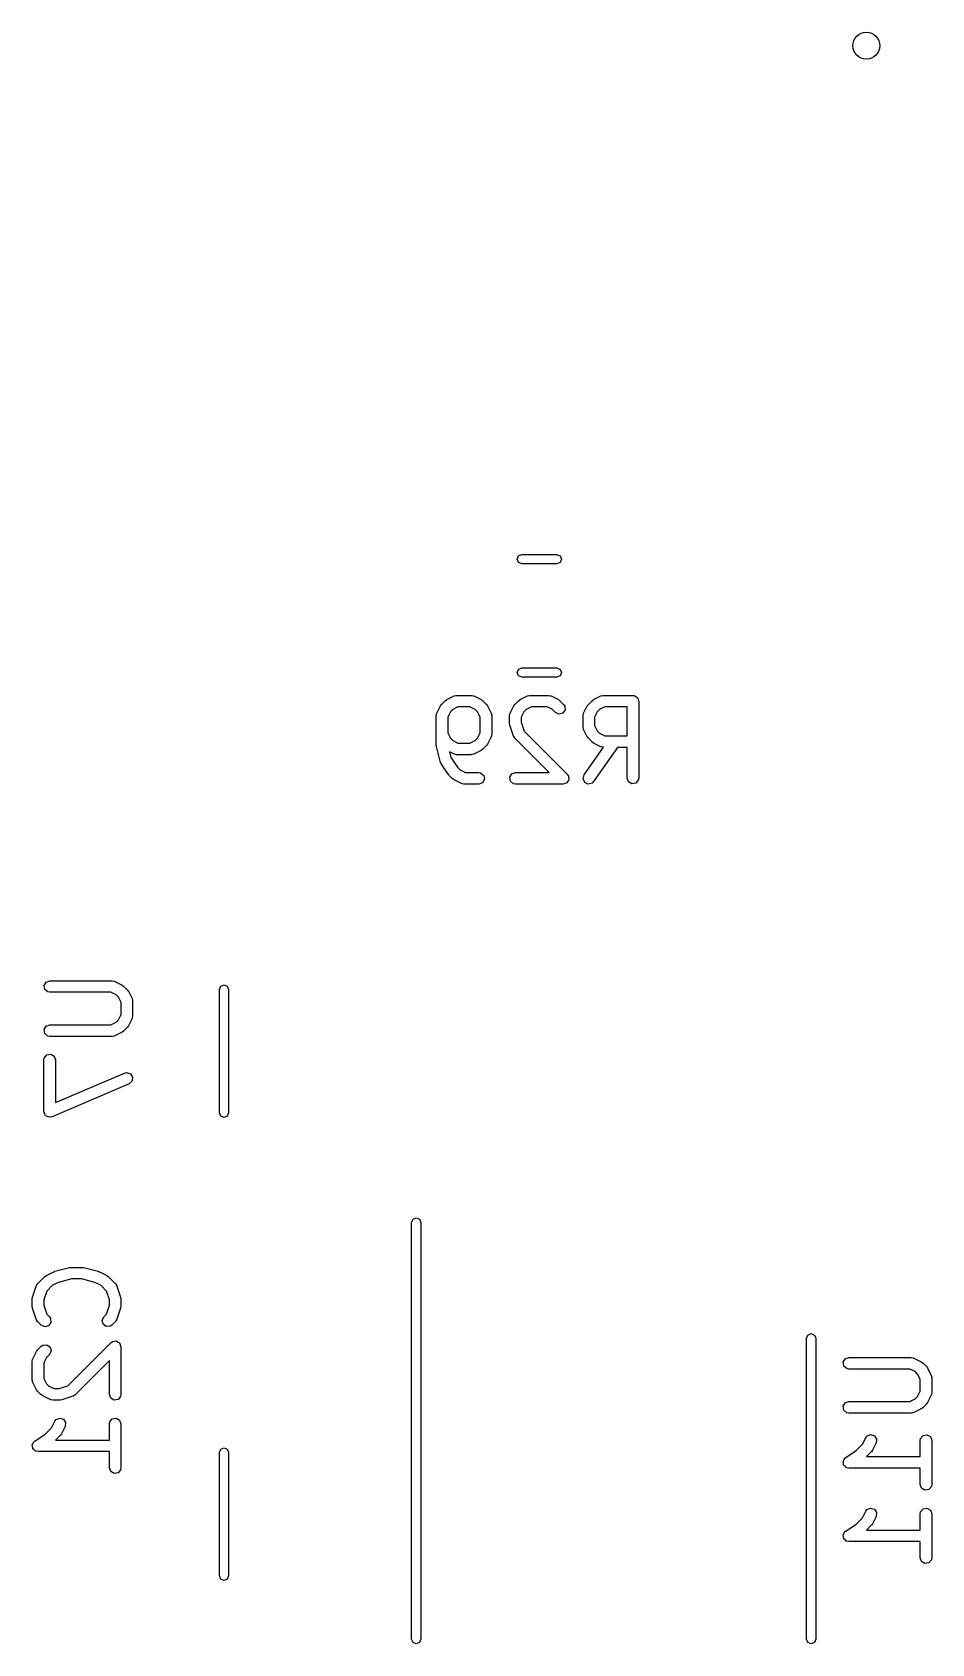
# Model space of a CAD drawing. Extents: x 0.27 to 2.83, y 0.32 to 2.19.
# Drawn here: x 2.374 to 2.833, y 1.184 to 2.007 of the extents above; entities that cross this region are included whole.
import ezdxf

# ---------------------------------------------------------------- set-up
doc = ezdxf.new("R2010")
doc.units = 0
doc.header["$MEASUREMENT"] = 0
doc.layers.add('BLACK', color=7, linetype='CONTINUOUS')

msp = doc.modelspace()

# ---------------------------------------------------------------- linework, layer by layer
at = {"layer": 'BLACK', "linetype": 'CONTINUOUS'}
for p, q in [((2.6217, 1.73794), (2.62239, 1.73961)), ((2.62239, 1.73627), (2.6217, 1.73794)), ((2.62239, 1.73961), (2.62406, 1.7403)), ((2.62406, 1.73557), (2.62239, 1.73627)), ((2.62406, 1.7403), (2.64194, 1.7403)), ((2.64194, 1.73557), (2.62406, 1.73557)), ((2.64194, 1.7403), (2.64361, 1.73961)), ((2.64361, 1.73627), (2.64194, 1.73557)), ((2.64361, 1.73961), (2.6443, 1.73794)), ((2.6443, 1.73794), (2.64361, 1.73627)), ((2.6217, 1.68006), (2.62239, 1.68173)), ((2.62239, 1.67839), (2.6217, 1.68006)), ((2.62239, 1.68173), (2.62406, 1.68243)), ((2.62406, 1.6777), (2.62239, 1.67839)), ((2.62406, 1.68243), (2.64194, 1.68243)), ((2.64194, 1.68243), (2.64361, 1.68173)), ((2.64361, 1.67839), (2.64194, 1.6777)), ((2.64361, 1.68173), (2.6443, 1.68006)), ((2.6443, 1.68006), (2.64361, 1.67839)), ((2.64194, 1.6777), (2.62406, 1.6777)), ((2.58068, 1.65932), (2.58255, 1.66307)), ((2.58255, 1.66307), (2.58308, 1.66378)), ((2.58308, 1.66378), (2.58311, 1.66384)), ((2.58311, 1.66384), (2.58498, 1.66572)), ((2.58498, 1.66572), (2.5857, 1.66622)), ((2.5857, 1.66622), (2.58575, 1.66627)), ((2.58575, 1.66627), (2.5895, 1.66814)), ((2.59151, 1.66255), (2.58882, 1.6612)), ((2.5895, 1.66814), (2.59048, 1.66844)), ((2.59048, 1.66844), (2.59065, 1.6684)), ((2.59065, 1.6684), (2.59082, 1.66846)), ((2.59082, 1.66846), (2.59832, 1.66846)), ((2.59762, 1.66255), (2.59151, 1.66255)), ((2.60032, 1.6612), (2.59762, 1.66255)), ((2.59832, 1.66846), (2.59933, 1.66828)), ((2.59933, 1.66828), (2.59946, 1.66816)), ((2.59946, 1.66816), (2.59964, 1.66814)), ((2.59964, 1.66814), (2.60339, 1.66627)), ((2.60339, 1.66627), (2.6041, 1.66574)), ((2.6041, 1.66574), (2.60415, 1.66572)), ((2.60415, 1.66572), (2.60603, 1.66384)), ((2.60603, 1.66384), (2.60654, 1.66312)), ((2.60654, 1.66312), (2.60658, 1.66307)), ((2.60658, 1.66307), (2.60846, 1.65932)), ((2.61817, 1.65932), (2.62005, 1.66307)), ((2.62005, 1.66307), (2.62057, 1.66378)), ((2.62057, 1.66378), (2.6206, 1.66384)), ((2.6206, 1.66384), (2.62248, 1.66572)), ((2.62248, 1.66572), (2.6232, 1.66622)), ((2.6232, 1.66622), (2.62324, 1.66627)), ((2.62324, 1.66627), (2.62699, 1.66814)), ((2.62901, 1.66255), (2.62631, 1.6612)), ((2.62699, 1.66814), (2.62798, 1.66844)), ((2.62798, 1.66844), (2.62815, 1.6684)), ((2.62815, 1.6684), (2.62831, 1.66846)), ((2.62831, 1.66846), (2.63769, 1.66846)), ((2.63699, 1.66255), (2.62901, 1.66255)), ((2.63969, 1.6612), (2.63699, 1.66255)), ((2.63769, 1.66846), (2.6387, 1.66828)), ((2.6387, 1.66828), (2.63883, 1.66816)), ((2.63883, 1.66816), (2.63901, 1.66814)), ((2.63901, 1.66814), (2.64276, 1.66627)), ((2.64276, 1.66627), (2.64347, 1.66574)), ((2.64347, 1.66574), (2.64352, 1.66572)), ((2.64352, 1.66572), (2.6454, 1.66384)), ((2.6454, 1.66384), (2.64599, 1.663)), ((2.64599, 1.663), (2.64616, 1.66099)), ((2.65567, 1.65932), (2.65754, 1.66307)), ((2.65754, 1.66307), (2.65807, 1.66378)), ((2.65807, 1.66378), (2.6581, 1.66384)), ((2.6581, 1.66384), (2.65997, 1.66572)), ((2.65997, 1.66572), (2.66069, 1.66622)), ((2.66069, 1.66622), (2.66074, 1.66627)), ((2.66074, 1.66627), (2.66449, 1.66814)), ((2.66651, 1.66255), (2.66381, 1.6612)), ((2.66449, 1.66814), (2.66547, 1.66844)), ((2.66547, 1.66844), (2.66564, 1.6684)), ((2.66564, 1.6684), (2.66581, 1.66846)), ((2.66581, 1.66846), (2.68081, 1.66846)), ((2.67785, 1.66255), (2.66651, 1.66255)), ((2.67785, 1.64783), (2.67785, 1.66255)), ((2.68081, 1.66846), (2.68119, 1.66839)), ((2.68119, 1.66839), (2.68132, 1.66841)), ((2.68132, 1.66841), (2.68143, 1.66835)), ((2.68143, 1.66835), (2.68182, 1.66828)), ((2.68182, 1.66828), (2.6824, 1.66778)), ((2.6824, 1.66778), (2.68307, 1.6674)), ((2.68307, 1.6674), (2.68316, 1.66715)), ((2.68316, 1.66715), (2.68336, 1.66698)), ((2.68336, 1.66698), (2.6835, 1.66622)), ((2.6835, 1.66622), (2.68376, 1.6655)), ((2.68376, 1.6655), (2.68376, 1.62613)), ((2.58037, 1.658), (2.58054, 1.65901)), ((2.58037, 1.64301), (2.58037, 1.658)), ((2.58054, 1.65901), (2.58066, 1.65915)), ((2.58066, 1.65915), (2.58068, 1.65932)), ((2.58762, 1.66), (2.58627, 1.65731)), ((2.58627, 1.65731), (2.58627, 1.64933)), ((2.58882, 1.6612), (2.58762, 1.66)), ((2.60151, 1.66), (2.60032, 1.6612)), ((2.60286, 1.65731), (2.60151, 1.66)), ((2.60286, 1.64933), (2.60286, 1.65731)), ((2.60846, 1.65932), (2.60875, 1.65834)), ((2.60875, 1.65834), (2.60871, 1.65817)), ((2.60871, 1.65817), (2.60877, 1.658)), ((2.60877, 1.658), (2.60877, 1.64863)), ((2.61786, 1.658), (2.61804, 1.65901)), ((2.61786, 1.65425), (2.61786, 1.658)), ((2.61788, 1.65419), (2.61786, 1.65425)), ((2.61801, 1.65332), (2.61788, 1.65419)), ((2.61989, 1.6477), (2.61801, 1.65332)), ((2.61804, 1.65901), (2.61815, 1.65915)), ((2.61815, 1.65915), (2.61817, 1.65932)), ((2.62512, 1.66), (2.62377, 1.65731)), ((2.62377, 1.65731), (2.62377, 1.65473)), ((2.62377, 1.65473), (2.62527, 1.65023)), ((2.62631, 1.6612), (2.62512, 1.66)), ((2.64122, 1.65967), (2.63969, 1.6612)), ((2.64305, 1.65881), (2.64122, 1.65967)), ((2.645, 1.65933), (2.64305, 1.65881)), ((2.64616, 1.66099), (2.645, 1.65933)), ((2.65536, 1.658), (2.65553, 1.65901)), ((2.65536, 1.65238), (2.65536, 1.658)), ((2.65553, 1.65901), (2.65565, 1.65915)), ((2.65565, 1.65915), (2.65567, 1.65932)), ((2.66261, 1.66), (2.66126, 1.65731)), ((2.66126, 1.65731), (2.66126, 1.65308)), ((2.66381, 1.6612), (2.66261, 1.66)), ((2.58627, 1.64933), (2.58762, 1.64663)), ((2.58762, 1.64663), (2.58882, 1.64543)), ((2.58882, 1.64543), (2.59151, 1.64408)), ((2.59762, 1.64408), (2.60032, 1.64543)), ((2.60032, 1.64543), (2.60151, 1.64663)), ((2.60151, 1.64663), (2.60286, 1.64933)), ((2.60846, 1.64731), (2.60658, 1.64356)), ((2.60848, 1.64749), (2.60846, 1.64731)), ((2.60859, 1.64762), (2.60848, 1.64749)), ((2.60877, 1.64863), (2.60859, 1.64762)), ((2.62, 1.64756), (2.61989, 1.6477)), ((2.62001, 1.64738), (2.62, 1.64756)), ((2.6206, 1.64654), (2.62001, 1.64738)), ((2.63806, 1.62909), (2.6206, 1.64654)), ((2.62527, 1.65023), (2.64727, 1.62822)), ((2.65542, 1.65221), (2.65536, 1.65238)), ((2.65538, 1.65204), (2.65542, 1.65221)), ((2.65567, 1.65106), (2.65538, 1.65204)), ((2.65754, 1.64731), (2.65567, 1.65106)), ((2.65759, 1.64727), (2.65754, 1.64731)), ((2.6581, 1.64654), (2.65759, 1.64727)), ((2.65997, 1.64467), (2.6581, 1.64654)), ((2.66126, 1.65308), (2.66261, 1.65038)), ((2.66261, 1.65038), (2.66381, 1.64918)), ((2.66381, 1.64918), (2.66651, 1.64783)), ((2.66651, 1.64783), (2.67785, 1.64783)), ((2.58041, 1.64288), (2.58037, 1.64301)), ((2.58045, 1.64229), (2.58041, 1.64288)), ((2.58233, 1.63479), (2.58045, 1.64229)), ((2.5895, 1.63849), (2.5872, 1.63964)), ((2.5872, 1.63964), (2.58793, 1.63672)), ((2.58793, 1.63672), (2.59124, 1.63176)), ((2.58967, 1.63847), (2.5895, 1.63849)), ((2.58981, 1.63836), (2.58967, 1.63847)), ((2.59082, 1.63818), (2.58981, 1.63836)), ((2.59832, 1.63818), (2.59082, 1.63818)), ((2.59151, 1.64408), (2.59762, 1.64408)), ((2.59848, 1.63824), (2.59832, 1.63818)), ((2.59865, 1.6382), (2.59848, 1.63824)), ((2.59964, 1.63849), (2.59865, 1.6382)), ((2.60339, 1.64037), (2.59964, 1.63849)), ((2.60343, 1.64041), (2.60339, 1.64037)), ((2.60415, 1.64092), (2.60343, 1.64041)), ((2.60603, 1.64279), (2.60415, 1.64092)), ((2.60606, 1.64285), (2.60603, 1.64279)), ((2.60658, 1.64356), (2.60606, 1.64285)), ((2.65589, 1.62783), (2.66577, 1.64194)), ((2.66003, 1.64464), (2.65997, 1.64467)), ((2.66074, 1.64411), (2.66003, 1.64464)), ((2.67297, 1.64193), (2.66073, 1.62444)), ((2.66449, 1.64224), (2.66074, 1.64411)), ((2.66466, 1.64222), (2.66449, 1.64224)), ((2.6648, 1.64211), (2.66466, 1.64222)), ((2.66577, 1.64194), (2.6648, 1.64211)), ((2.67785, 1.64193), (2.67297, 1.64193)), ((2.67785, 1.62613), (2.67785, 1.64193)), ((2.58234, 1.63478), (2.58233, 1.63479)), ((2.58274, 1.63387), (2.58234, 1.63478)), ((2.58649, 1.62824), (2.58274, 1.63387)), ((2.59124, 1.63176), (2.59257, 1.63043)), ((2.59257, 1.63043), (2.59526, 1.62909)), ((2.59526, 1.62909), (2.60207, 1.62909)), ((2.60207, 1.62909), (2.60308, 1.62891)), ((2.60308, 1.62891), (2.60462, 1.62761)), ((2.61892, 1.6284), (2.62081, 1.62909)), ((2.62081, 1.62909), (2.63806, 1.62909)), ((2.5866, 1.62816), (2.58649, 1.62824)), ((2.58686, 1.62779), (2.5866, 1.62816)), ((2.58873, 1.62592), (2.58686, 1.62779)), ((2.58879, 1.62589), (2.58873, 1.62592)), ((2.5895, 1.62537), (2.58879, 1.62589)), ((2.59325, 1.62349), (2.5895, 1.62537)), ((2.59342, 1.62347), (2.59325, 1.62349)), ((2.59356, 1.62336), (2.59342, 1.62347)), ((2.59457, 1.62318), (2.59356, 1.62336)), ((2.60207, 1.62318), (2.59457, 1.62318)), ((2.60396, 1.62387), (2.60207, 1.62318)), ((2.60497, 1.62562), (2.60396, 1.62387)), ((2.60462, 1.62761), (2.60497, 1.62562)), ((2.61791, 1.62665), (2.61892, 1.6284)), ((2.61826, 1.62466), (2.61791, 1.62665)), ((2.6198, 1.62336), (2.61826, 1.62466)), ((2.62081, 1.62318), (2.6198, 1.62336)), ((2.64519, 1.62318), (2.62081, 1.62318)), ((2.64602, 1.62348), (2.64519, 1.62318)), ((2.64688, 1.62371), (2.64602, 1.62348)), ((2.64696, 1.62383), (2.64688, 1.62371)), ((2.64708, 1.62387), (2.64696, 1.62383)), ((2.64753, 1.62464), (2.64708, 1.62387)), ((2.64727, 1.62822), (2.64764, 1.62769)), ((2.64804, 1.62537), (2.64753, 1.62464)), ((2.64764, 1.62769), (2.64774, 1.62761)), ((2.64774, 1.62761), (2.64776, 1.62753)), ((2.64776, 1.62753), (2.64786, 1.62738)), ((2.64786, 1.62738), (2.64794, 1.6265)), ((2.64794, 1.6265), (2.64809, 1.62562)), ((2.64809, 1.62562), (2.64803, 1.6255)), ((2.64803, 1.6255), (2.64804, 1.62537)), ((2.65537, 1.62588), (2.65589, 1.62783)), ((2.65622, 1.62404), (2.65537, 1.62588)), ((2.65805, 1.62319), (2.65622, 1.62404)), ((2.66, 1.62371), (2.65805, 1.62319)), ((2.66073, 1.62444), (2.66, 1.62371)), ((2.67854, 1.62424), (2.67785, 1.62613)), ((2.68029, 1.62323), (2.67854, 1.62424)), ((2.68228, 1.62358), (2.68029, 1.62323)), ((2.68358, 1.62512), (2.68228, 1.62358)), ((2.68376, 1.62613), (2.68358, 1.62512)), ((2.38017, 1.52037), (2.38118, 1.52212)), ((2.38118, 1.52212), (2.38308, 1.52281)), ((2.38308, 1.52281), (2.41495, 1.52281)), ((2.41495, 1.52281), (2.41596, 1.52263)), ((2.41596, 1.52263), (2.4161, 1.52252)), ((2.4161, 1.52252), (2.41627, 1.5225)), ((2.41627, 1.5225), (2.42002, 1.52062)), ((2.38052, 1.51838), (2.38017, 1.52037)), ((2.38207, 1.51708), (2.38052, 1.51838)), ((2.38308, 1.5169), (2.38207, 1.51708)), ((2.41425, 1.5169), (2.38308, 1.5169)), ((2.41695, 1.51555), (2.41425, 1.5169)), ((2.41815, 1.51436), (2.41695, 1.51555)), ((2.4195, 1.51166), (2.41815, 1.51436)), ((2.42002, 1.52062), (2.42073, 1.52009)), ((2.42073, 1.52009), (2.42079, 1.52007)), ((2.42079, 1.52007), (2.42266, 1.51819)), ((2.42266, 1.51819), (2.42317, 1.51747)), ((2.42317, 1.51747), (2.42322, 1.51743)), ((2.42322, 1.51743), (2.42509, 1.51368)), ((2.42509, 1.51368), (2.42538, 1.51269)), ((2.46969, 1.51836), (2.47038, 1.52003)), ((2.46969, 1.45537), (2.46969, 1.51836)), ((2.47038, 1.52003), (2.47205, 1.52072)), ((2.47205, 1.52072), (2.47372, 1.52003)), ((2.47372, 1.52003), (2.47441, 1.51836)), ((2.47441, 1.51836), (2.47441, 1.45537)), ((2.41815, 1.50286), (2.4195, 1.50555)), ((2.4195, 1.50555), (2.4195, 1.51166)), ((2.42538, 1.51269), (2.42534, 1.51252)), ((2.42534, 1.51252), (2.4254, 1.51236)), ((2.4254, 1.51236), (2.4254, 1.50486)), ((2.38017, 1.49787), (2.38118, 1.49962)), ((2.38052, 1.49588), (2.38017, 1.49787)), ((2.38118, 1.49962), (2.38308, 1.50031)), ((2.38308, 1.50031), (2.41425, 1.50031)), ((2.41425, 1.50031), (2.41695, 1.50166)), ((2.41695, 1.50166), (2.41815, 1.50286)), ((2.42079, 1.49714), (2.42006, 1.49664)), ((2.42266, 1.49902), (2.42079, 1.49714)), ((2.42269, 1.49908), (2.42266, 1.49902)), ((2.42322, 1.49979), (2.42269, 1.49908)), ((2.42509, 1.50354), (2.42322, 1.49979)), ((2.42511, 1.50371), (2.42509, 1.50354)), ((2.42522, 1.50385), (2.42511, 1.50371)), ((2.4254, 1.50486), (2.42522, 1.50385)), ((2.38207, 1.49458), (2.38052, 1.49588)), ((2.38308, 1.4944), (2.38207, 1.49458)), ((2.41495, 1.4944), (2.38308, 1.4944)), ((2.41512, 1.49446), (2.41495, 1.4944)), ((2.41529, 1.49442), (2.41512, 1.49446)), ((2.41627, 1.49472), (2.41529, 1.49442)), ((2.42002, 1.49659), (2.41627, 1.49472)), ((2.42006, 1.49664), (2.42002, 1.49659)), ((2.38013, 1.48236), (2.3803, 1.48337)), ((2.38013, 1.45611), (2.38013, 1.48236)), ((2.3803, 1.48337), (2.3816, 1.48492)), ((2.3816, 1.48492), (2.38359, 1.48527)), ((2.38359, 1.48527), (2.38534, 1.48426)), ((2.38534, 1.48426), (2.38603, 1.48236)), ((2.38603, 1.48236), (2.38603, 1.46059)), ((2.38603, 1.46059), (2.42129, 1.4757)), ((2.42129, 1.4757), (2.42228, 1.47593)), ((2.42228, 1.47593), (2.42422, 1.47535)), ((2.42422, 1.47535), (2.42532, 1.47366)), ((2.42532, 1.47366), (2.42509, 1.47165)), ((2.42361, 1.47027), (2.38424, 1.4534)), ((2.42509, 1.47165), (2.42361, 1.47027)), ((2.38025, 1.45578), (2.38013, 1.45611)), ((2.3802, 1.45544), (2.38025, 1.45578)), ((2.38058, 1.45486), (2.3802, 1.45544)), ((2.38082, 1.45421), (2.38058, 1.45486)), ((2.38112, 1.45404), (2.38082, 1.45421)), ((2.38131, 1.45375), (2.38112, 1.45404)), ((2.38197, 1.45355), (2.38131, 1.45375)), ((2.38257, 1.4532), (2.38197, 1.45355)), ((2.38291, 1.45327), (2.38257, 1.4532)), ((2.38324, 1.45316), (2.38291, 1.45327)), ((2.38424, 1.4534), (2.38324, 1.45316)), ((2.47038, 1.4537), (2.46969, 1.45537)), ((2.47205, 1.45301), (2.47038, 1.4537)), ((2.47372, 1.4537), (2.47205, 1.45301)), ((2.47441, 1.45537), (2.47372, 1.4537)), ((2.56785, 1.39939), (2.56854, 1.40106)), ((2.56785, 1.26356), (2.56785, 1.39939)), ((2.56854, 1.40106), (2.57021, 1.40175)), ((2.57021, 1.40175), (2.57188, 1.40106)), ((2.57188, 1.40106), (2.57257, 1.39939)), ((2.57257, 1.39939), (2.57257, 1.26356)), ((2.38138, 1.37243), (2.38513, 1.37431)), ((2.38513, 1.37431), (2.38562, 1.37445)), ((2.38562, 1.37445), (2.38574, 1.37453)), ((2.38574, 1.37453), (2.39324, 1.3764)), ((2.39324, 1.3764), (2.39382, 1.37645)), ((2.39382, 1.37645), (2.39395, 1.37649)), ((2.39395, 1.37649), (2.39958, 1.37649)), ((2.39958, 1.37649), (2.40016, 1.37639)), ((2.40016, 1.37639), (2.40029, 1.3764)), ((2.40029, 1.3764), (2.40779, 1.37453)), ((2.40779, 1.37453), (2.40826, 1.37432)), ((2.40826, 1.37432), (2.4084, 1.37431)), ((2.4084, 1.37431), (2.41215, 1.37243)), ((2.37428, 1.36135), (2.37615, 1.36697)), ((2.37615, 1.36697), (2.37664, 1.36788)), ((2.37664, 1.36788), (2.37679, 1.36797)), ((2.37679, 1.36797), (2.37687, 1.36813)), ((2.37687, 1.36813), (2.38062, 1.37188)), ((2.38062, 1.37188), (2.38134, 1.37238)), ((2.38134, 1.37238), (2.38138, 1.37243)), ((2.38445, 1.36736), (2.38154, 1.36445)), ((2.38748, 1.36888), (2.38445, 1.36736)), ((2.39432, 1.37059), (2.38748, 1.36888)), ((2.39921, 1.37059), (2.39432, 1.37059)), ((2.40605, 1.36888), (2.39921, 1.37059)), ((2.40908, 1.36736), (2.40605, 1.36888)), ((2.41199, 1.36445), (2.40908, 1.36736)), ((2.41215, 1.37243), (2.41285, 1.37191)), ((2.41285, 1.37191), (2.41291, 1.37188)), ((2.41291, 1.37188), (2.41666, 1.36813)), ((2.41666, 1.36813), (2.41725, 1.36729)), ((2.41725, 1.36729), (2.41727, 1.36711)), ((2.41727, 1.36711), (2.41738, 1.36697)), ((2.41738, 1.36697), (2.41925, 1.36135)), ((2.37413, 1.36042), (2.37428, 1.36129)), ((2.37413, 1.35667), (2.37413, 1.36042)), ((2.37428, 1.36129), (2.37428, 1.36135)), ((2.38154, 1.36445), (2.38003, 1.35994)), ((2.38003, 1.35994), (2.38003, 1.35715)), ((2.38003, 1.35715), (2.38154, 1.35264)), ((2.4135, 1.35994), (2.41199, 1.36445)), ((2.41199, 1.35264), (2.4135, 1.35715)), ((2.4135, 1.35715), (2.4135, 1.35994)), ((2.41925, 1.36135), (2.41938, 1.36048)), ((2.41938, 1.36048), (2.4194, 1.36042)), ((2.4194, 1.36042), (2.4194, 1.35667)), ((2.37415, 1.35661), (2.37413, 1.35667)), ((2.37428, 1.35573), (2.37415, 1.35661)), ((2.37615, 1.35011), (2.37428, 1.35573)), ((2.37626, 1.34997), (2.37615, 1.35011)), ((2.37628, 1.34979), (2.37626, 1.34997)), ((2.37687, 1.34895), (2.37628, 1.34979)), ((2.37874, 1.34708), (2.37687, 1.34895)), ((2.38154, 1.35264), (2.38292, 1.35126)), ((2.38292, 1.35126), (2.38351, 1.35042)), ((2.38351, 1.35042), (2.38368, 1.3484)), ((2.40976, 1.34942), (2.41061, 1.35126)), ((2.41028, 1.34747), (2.40976, 1.34942)), ((2.41061, 1.35126), (2.41199, 1.35264)), ((2.41666, 1.34895), (2.41479, 1.34708)), ((2.41674, 1.34911), (2.41666, 1.34895)), ((2.41689, 1.34921), (2.41674, 1.34911)), ((2.41738, 1.35011), (2.41689, 1.34921)), ((2.41925, 1.35573), (2.41738, 1.35011)), ((2.4194, 1.35667), (2.41925, 1.3558)), ((2.41925, 1.3558), (2.41925, 1.35573)), ((2.38057, 1.34623), (2.37874, 1.34708)), ((2.38252, 1.34675), (2.38057, 1.34623)), ((2.38368, 1.3484), (2.38252, 1.34675)), ((2.41194, 1.34632), (2.41028, 1.34747)), ((2.41395, 1.34649), (2.41194, 1.34632)), ((2.41479, 1.34708), (2.41395, 1.34649)), ((2.76943, 1.34033), (2.77012, 1.342)), ((2.77012, 1.342), (2.77179, 1.34269)), ((2.77179, 1.34269), (2.77346, 1.342)), ((2.77346, 1.342), (2.77415, 1.34033)), ((2.37444, 1.32987), (2.37631, 1.33362)), ((2.37631, 1.33362), (2.37684, 1.33432)), ((2.37684, 1.33432), (2.37687, 1.33438)), ((2.37687, 1.33438), (2.37874, 1.33626)), ((2.37874, 1.33626), (2.37958, 1.33685)), ((2.37958, 1.33685), (2.38159, 1.33702)), ((2.38159, 1.33702), (2.38325, 1.33586)), ((2.38377, 1.33391), (2.38292, 1.33208)), ((2.38325, 1.33586), (2.38377, 1.33391)), ((2.39236, 1.31613), (2.41436, 1.33813)), ((2.41436, 1.33813), (2.41489, 1.3385)), ((2.41489, 1.3385), (2.41497, 1.3386)), ((2.41497, 1.3386), (2.41505, 1.33862)), ((2.41505, 1.33862), (2.4152, 1.33872)), ((2.4152, 1.33872), (2.41609, 1.3388)), ((2.41609, 1.3388), (2.41696, 1.33895)), ((2.41696, 1.33895), (2.41708, 1.33888)), ((2.41708, 1.33888), (2.41721, 1.3389)), ((2.41721, 1.3389), (2.41794, 1.33839)), ((2.41794, 1.33839), (2.41871, 1.33794)), ((2.41871, 1.33794), (2.41876, 1.33782)), ((2.41876, 1.33782), (2.41887, 1.33774)), ((2.41887, 1.33774), (2.4191, 1.33688)), ((2.4191, 1.33688), (2.4194, 1.33604)), ((2.4194, 1.33604), (2.4194, 1.31167)), ((2.76943, 1.26356), (2.76943, 1.34033)), ((2.77415, 1.34033), (2.77415, 1.26356)), ((2.37413, 1.32855), (2.3743, 1.32956)), ((2.37413, 1.31917), (2.37413, 1.32855)), ((2.3743, 1.32956), (2.37442, 1.32969)), ((2.37442, 1.32969), (2.37444, 1.32987)), ((2.38138, 1.33055), (2.38003, 1.32785)), ((2.38003, 1.32785), (2.38003, 1.31987)), ((2.38292, 1.33208), (2.38138, 1.33055)), ((2.4135, 1.32892), (2.39604, 1.31146)), ((2.4135, 1.31167), (2.4135, 1.32892)), ((2.78817, 1.32811), (2.78918, 1.32986)), ((2.78852, 1.32613), (2.78817, 1.32811)), ((2.79007, 1.32483), (2.78852, 1.32613)), ((2.78918, 1.32986), (2.79108, 1.33055)), ((2.79108, 1.32465), (2.79007, 1.32483)), ((2.79108, 1.33055), (2.82295, 1.33055)), ((2.82225, 1.32465), (2.79108, 1.32465)), ((2.82495, 1.3233), (2.82225, 1.32465)), ((2.82295, 1.33055), (2.82396, 1.33038)), ((2.82396, 1.33038), (2.8241, 1.33026)), ((2.8241, 1.33026), (2.82427, 1.33024)), ((2.82427, 1.33024), (2.82802, 1.32837)), ((2.82802, 1.32837), (2.82873, 1.32784)), ((2.82873, 1.32784), (2.82879, 1.32782)), ((2.82879, 1.32782), (2.83066, 1.32594)), ((2.83066, 1.32594), (2.83117, 1.32522)), ((2.83117, 1.32522), (2.83122, 1.32517)), ((2.83122, 1.32517), (2.83309, 1.32142)), ((2.37419, 1.31901), (2.37413, 1.31917)), ((2.37415, 1.31883), (2.37419, 1.31901)), ((2.37444, 1.31785), (2.37415, 1.31883)), ((2.37631, 1.3141), (2.37444, 1.31785)), ((2.38003, 1.31987), (2.38138, 1.31717)), ((2.38138, 1.31717), (2.38258, 1.31597)), ((2.38258, 1.31597), (2.38528, 1.31463)), ((2.38785, 1.31463), (2.39236, 1.31613)), ((2.82615, 1.3221), (2.82495, 1.3233)), ((2.8275, 1.31941), (2.82615, 1.3221)), ((2.8275, 1.3133), (2.8275, 1.31941)), ((2.83309, 1.32142), (2.83338, 1.32044)), ((2.83338, 1.32044), (2.83334, 1.32027)), ((2.83334, 1.32027), (2.8334, 1.3201)), ((2.8334, 1.3201), (2.8334, 1.3126)), ((2.37636, 1.31406), (2.37631, 1.3141)), ((2.37687, 1.31333), (2.37636, 1.31406)), ((2.37874, 1.31146), (2.37687, 1.31333)), ((2.3788, 1.31143), (2.37874, 1.31146)), ((2.37951, 1.31091), (2.3788, 1.31143)), ((2.38326, 1.30903), (2.37951, 1.31091)), ((2.38343, 1.30901), (2.38326, 1.30903)), ((2.38357, 1.3089), (2.38343, 1.30901)), ((2.38458, 1.30872), (2.38357, 1.3089)), ((2.38833, 1.30872), (2.38458, 1.30872)), ((2.38528, 1.31463), (2.38785, 1.31463)), ((2.38839, 1.30874), (2.38833, 1.30872)), ((2.38926, 1.30887), (2.38839, 1.30874)), ((2.39489, 1.31075), (2.38926, 1.30887)), ((2.39502, 1.31086), (2.39489, 1.31075)), ((2.3952, 1.31087), (2.39502, 1.31086)), ((2.39604, 1.31146), (2.3952, 1.31087)), ((2.41419, 1.30977), (2.4135, 1.31167)), ((2.41594, 1.30876), (2.41419, 1.30977)), ((2.41793, 1.30912), (2.41594, 1.30876)), ((2.41922, 1.31066), (2.41793, 1.30912)), ((2.4194, 1.31167), (2.41922, 1.31066)), ((2.78918, 1.30737), (2.79108, 1.30806)), ((2.79108, 1.30806), (2.82225, 1.30806)), ((2.82225, 1.30806), (2.82495, 1.30941)), ((2.82495, 1.30941), (2.82615, 1.3106)), ((2.82615, 1.3106), (2.8275, 1.3133)), ((2.83309, 1.31128), (2.83122, 1.30753)), ((2.83311, 1.31146), (2.83309, 1.31128)), ((2.83322, 1.31159), (2.83311, 1.31146)), ((2.8334, 1.3126), (2.83322, 1.31159)), ((2.3863, 1.29882), (2.38815, 1.29962)), ((2.38815, 1.29962), (2.39009, 1.29905)), ((2.41497, 1.29923), (2.41696, 1.29958)), ((2.41696, 1.29958), (2.41871, 1.29857)), ((2.78817, 1.30562), (2.78918, 1.30737)), ((2.78852, 1.30363), (2.78817, 1.30562)), ((2.79007, 1.30233), (2.78852, 1.30363)), ((2.79108, 1.30215), (2.79007, 1.30233)), ((2.82295, 1.30215), (2.79108, 1.30215)), ((2.82312, 1.30221), (2.82295, 1.30215)), ((2.82329, 1.30217), (2.82312, 1.30221)), ((2.82427, 1.30246), (2.82329, 1.30217)), ((2.82802, 1.30434), (2.82427, 1.30246)), ((2.82806, 1.30439), (2.82802, 1.30434)), ((2.82879, 1.30489), (2.82806, 1.30439)), ((2.83066, 1.30677), (2.82879, 1.30489)), ((2.83069, 1.30682), (2.83066, 1.30677)), ((2.83122, 1.30753), (2.83069, 1.30682)), ((2.37544, 1.28788), (2.38082, 1.29147)), ((2.38082, 1.29147), (2.38403, 1.29467)), ((2.38403, 1.29467), (2.38569, 1.29799)), ((2.38569, 1.29799), (2.3863, 1.29882)), ((2.38909, 1.2916), (2.38857, 1.2909)), ((2.39097, 1.29535), (2.38909, 1.2916)), ((2.39009, 1.29905), (2.3912, 1.29736)), ((2.3912, 1.29736), (2.39097, 1.29535)), ((2.4135, 1.29667), (2.41367, 1.29768)), ((2.4135, 1.28838), (2.4135, 1.29667)), ((2.41367, 1.29768), (2.41497, 1.29923)), ((2.41871, 1.29857), (2.4194, 1.29667)), ((2.4194, 1.29667), (2.4194, 1.27418)), ((2.37417, 1.28594), (2.37426, 1.28609)), ((2.37432, 1.28509), (2.37417, 1.28594)), ((2.37425, 1.28625), (2.37475, 1.28695)), ((2.37426, 1.28609), (2.37425, 1.28625)), ((2.37438, 1.28424), (2.37432, 1.28509)), ((2.37449, 1.28412), (2.37438, 1.28424)), ((2.37452, 1.28395), (2.37449, 1.28412)), ((2.37518, 1.2834), (2.37452, 1.28395)), ((2.37475, 1.28695), (2.37518, 1.28769)), ((2.37518, 1.28769), (2.37534, 1.28775)), ((2.37577, 1.28278), (2.37518, 1.2834)), ((2.37534, 1.28775), (2.37544, 1.28788)), ((2.38854, 1.29084), (2.38608, 1.28838)), ((2.38608, 1.28838), (2.4135, 1.28838)), ((2.38857, 1.2909), (2.38854, 1.29084)), ((2.46969, 1.28214), (2.47038, 1.28381)), ((2.47038, 1.28381), (2.47205, 1.2845)), ((2.47205, 1.2845), (2.47372, 1.28381)), ((2.47372, 1.28381), (2.47441, 1.28214)), ((2.79482, 1.28303), (2.79803, 1.28623)), ((2.79803, 1.28623), (2.79969, 1.28955)), ((2.79969, 1.28955), (2.8003, 1.29038)), ((2.8003, 1.29038), (2.80215, 1.29118)), ((2.80215, 1.29118), (2.80409, 1.2906)), ((2.80309, 1.28316), (2.80257, 1.28245)), ((2.80497, 1.28691), (2.80309, 1.28316)), ((2.80409, 1.2906), (2.8052, 1.28892)), ((2.8052, 1.28892), (2.80497, 1.28691)), ((2.8275, 1.28823), (2.82767, 1.28924)), ((2.8275, 1.27994), (2.8275, 1.28823)), ((2.82767, 1.28924), (2.82897, 1.29079)), ((2.82897, 1.29079), (2.83096, 1.29114)), ((2.83096, 1.29114), (2.83271, 1.29013)), ((2.83271, 1.29013), (2.8334, 1.28823)), ((2.8334, 1.28823), (2.8334, 1.26573)), ((2.37594, 1.28276), (2.37577, 1.28278)), ((2.37607, 1.28265), (2.37594, 1.28276)), ((2.37708, 1.28247), (2.37607, 1.28265)), ((2.4135, 1.28247), (2.37708, 1.28247)), ((2.4135, 1.27418), (2.4135, 1.28247)), ((2.46969, 1.21915), (2.46969, 1.28214)), ((2.47441, 1.28214), (2.47441, 1.21915)), ((2.78817, 1.2775), (2.78826, 1.27764)), ((2.78832, 1.27665), (2.78817, 1.2775)), ((2.78825, 1.27781), (2.78875, 1.2785)), ((2.78826, 1.27764), (2.78825, 1.27781)), ((2.78838, 1.2758), (2.78832, 1.27665)), ((2.78849, 1.27567), (2.78838, 1.2758)), ((2.78852, 1.27551), (2.78849, 1.27567)), ((2.78918, 1.27496), (2.78852, 1.27551)), ((2.78875, 1.2785), (2.78918, 1.27925)), ((2.78918, 1.27925), (2.78934, 1.2793)), ((2.78977, 1.27434), (2.78918, 1.27496)), ((2.78934, 1.2793), (2.78944, 1.27944)), ((2.78944, 1.27944), (2.79482, 1.28303)), ((2.80254, 1.28239), (2.80008, 1.27994)), ((2.80008, 1.27994), (2.8275, 1.27994)), ((2.80257, 1.28245), (2.80254, 1.28239)), ((2.41419, 1.27228), (2.4135, 1.27418)), ((2.41594, 1.27127), (2.41419, 1.27228)), ((2.41793, 1.27162), (2.41594, 1.27127)), ((2.41922, 1.27317), (2.41793, 1.27162)), ((2.4194, 1.27418), (2.41922, 1.27317)), ((2.78994, 1.27432), (2.78977, 1.27434)), ((2.79007, 1.27421), (2.78994, 1.27432)), ((2.79108, 1.27403), (2.79007, 1.27421)), ((2.8275, 1.27403), (2.79108, 1.27403)), ((2.8275, 1.26573), (2.8275, 1.27403)), ((2.56785, 1.18679), (2.56785, 1.26356)), ((2.57257, 1.26356), (2.57257, 1.18679)), ((2.76943, 1.18679), (2.76943, 1.26356)), ((2.77415, 1.26356), (2.77415, 1.18679)), ((2.82819, 1.26384), (2.8275, 1.26573)), ((2.82994, 1.26283), (2.82819, 1.26384)), ((2.83193, 1.26318), (2.82994, 1.26283)), ((2.83322, 1.26472), (2.83193, 1.26318)), ((2.8334, 1.26573), (2.83322, 1.26472)), ((2.79803, 1.24874), (2.79969, 1.25206)), ((2.79969, 1.25206), (2.8003, 1.25288)), ((2.8003, 1.25288), (2.80215, 1.25368)), ((2.80215, 1.25368), (2.80409, 1.25311)), ((2.80409, 1.25311), (2.8052, 1.25142)), ((2.8052, 1.25142), (2.80497, 1.24942)), ((2.8275, 1.25074), (2.82767, 1.25175)), ((2.8275, 1.24244), (2.8275, 1.25074)), ((2.82767, 1.25175), (2.82897, 1.25329)), ((2.82897, 1.25329), (2.83096, 1.25364)), ((2.83096, 1.25364), (2.83271, 1.25263)), ((2.83271, 1.25263), (2.8334, 1.25074)), ((2.8334, 1.25074), (2.8334, 1.22824)), ((2.78934, 1.24181), (2.78944, 1.24195)), ((2.78944, 1.24195), (2.79482, 1.24553)), ((2.79482, 1.24553), (2.79803, 1.24874)), ((2.80254, 1.2449), (2.80008, 1.24244)), ((2.80008, 1.24244), (2.8275, 1.24244)), ((2.80257, 1.24496), (2.80254, 1.2449)), ((2.80309, 1.24567), (2.80257, 1.24496)), ((2.80497, 1.24942), (2.80309, 1.24567)), ((2.78817, 1.24), (2.78826, 1.24015)), ((2.78832, 1.23916), (2.78817, 1.24)), ((2.78825, 1.24032), (2.78875, 1.24101)), ((2.78826, 1.24015), (2.78825, 1.24032)), ((2.78838, 1.2383), (2.78832, 1.23916)), ((2.78849, 1.23818), (2.78838, 1.2383)), ((2.78852, 1.23801), (2.78849, 1.23818)), ((2.78918, 1.23746), (2.78852, 1.23801)), ((2.78875, 1.24101), (2.78918, 1.24175)), ((2.78918, 1.24175), (2.78934, 1.24181)), ((2.78977, 1.23684), (2.78918, 1.23746)), ((2.78994, 1.23682), (2.78977, 1.23684)), ((2.79007, 1.23671), (2.78994, 1.23682)), ((2.79108, 1.23654), (2.79007, 1.23671)), ((2.8275, 1.23654), (2.79108, 1.23654)), ((2.8275, 1.22824), (2.8275, 1.23654)), ((2.82819, 1.22634), (2.8275, 1.22824)), ((2.82994, 1.22533), (2.82819, 1.22634)), ((2.83193, 1.22568), (2.82994, 1.22533)), ((2.83322, 1.22723), (2.83193, 1.22568)), ((2.8334, 1.22824), (2.83322, 1.22723)), ((2.47038, 1.21748), (2.46969, 1.21915)), ((2.47205, 1.21679), (2.47038, 1.21748)), ((2.47372, 1.21748), (2.47205, 1.21679)), ((2.47441, 1.21915), (2.47372, 1.21748)), ((2.56854, 1.18512), (2.56785, 1.18679)), ((2.57021, 1.18443), (2.56854, 1.18512)), ((2.57188, 1.18512), (2.57021, 1.18443)), ((2.57257, 1.18679), (2.57188, 1.18512)), ((2.77012, 1.18512), (2.76943, 1.18679)), ((2.77179, 1.18443), (2.77012, 1.18512)), ((2.77346, 1.18512), (2.77179, 1.18443)), ((2.77415, 1.18679), (2.77346, 1.18512))]:
    msp.add_line(p, q, dxfattribs=at)
at = {"layer": 'BLACK'}
msp.add_circle((2.8, 2), 0.00689, dxfattribs=at)

doc.saveas('drawing.dxf')
